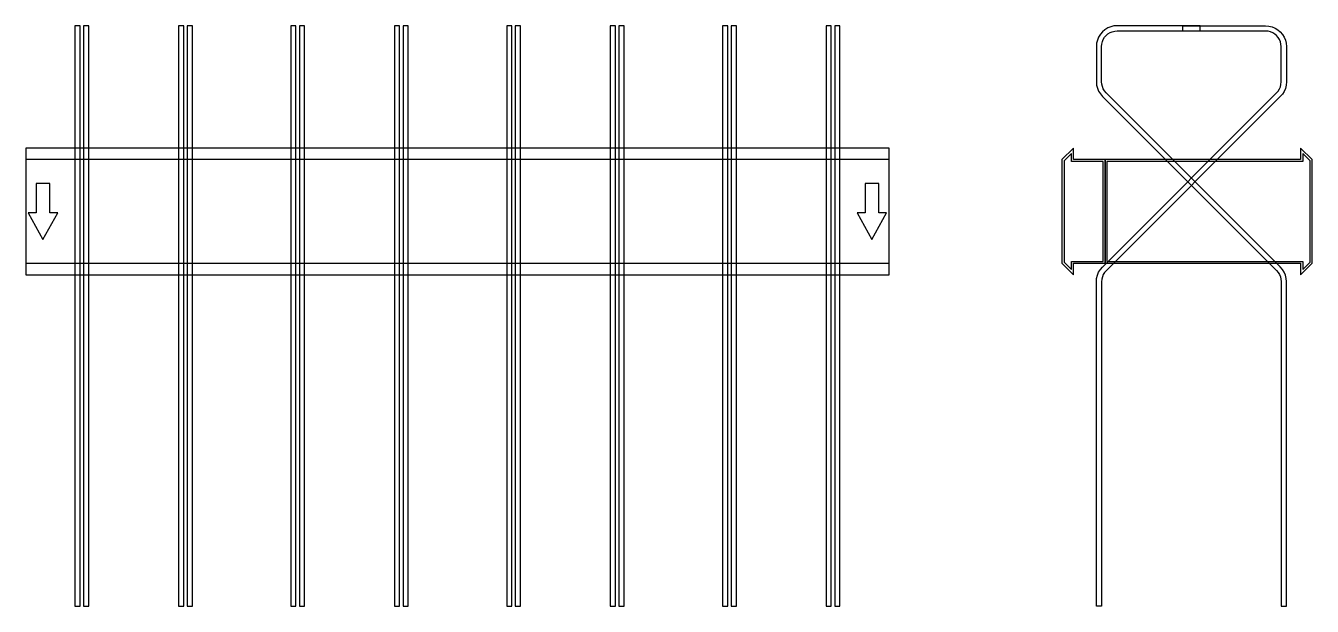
# Model space of a CAD drawing. Extents: x 0 to 1490, y -457 to 215.
import ezdxf

# ---------------------------------------------------------------- set-up
doc = ezdxf.new("R2010")
doc.units = 0
doc.layers.add('Halfen', color=7, linetype='CONTINUOUS')

msp = doc.modelspace()

# ---------------------------------------------------------------- linework, layer by layer
at = {"layer": 'Halfen', "color": 7}
for points in [[(63, -457.177), (63, 215.147), (57, 215.147), (57, -457.177)], [(73, -457.177), (73, 215.147), (67, 215.147), (67, -457.177)], [(183, -457.177), (183, 215.147), (177, 215.147), (177, -457.177)], [(193, -457.177), (193, 215.147), (187, 215.147), (187, -457.177)], [(313, -457.177), (313, 215.147), (307, 215.147), (307, -457.177)], [(323, -457.177), (323, 215.147), (317, 215.147), (317, -457.177)], [(433, -457.177), (433, 215.147), (427, 215.147), (427, -457.177)], [(443, -457.177), (443, 215.147), (437, 215.147), (437, -457.177)], [(563, -457.177), (563, 215.147), (557, 215.147), (557, -457.177)], [(573, -457.177), (573, 215.147), (567, 215.147), (567, -457.177)], [(683, -457.177), (683, 215.147), (677, 215.147), (677, -457.177)], [(693, -457.177), (693, 215.147), (687, 215.147), (687, -457.177)], [(813, -457.177), (813, 215.147), (807, 215.147), (807, -457.177)], [(823, -457.177), (823, 215.147), (817, 215.147), (817, -457.177)], [(933, -457.177), (933, 215.147), (927, 215.147), (927, -457.177)], [(943, -457.177), (943, 215.147), (937, 215.147), (937, -457.177)], [(1460, -457.177), (1460, -81.213), (1459.705, -77.459), (1458.825, -73.797), (1457.384, -70.317), (1455.416, -67.106), (1452.971, -64.243), (1251.272, 137.456), (1249.438, 139.604), (1247.962, 142.012), (1246.881, 144.621), (1246.222, 147.368), (1246, 150.184), (1246, 191.147), (1246.222, 193.963), (1246.881, 196.71), (1247.962, 199.319), (1249.438, 201.728), (1251.272, 203.875), (1253.42, 205.71), (1255.828, 207.186), (1258.438, 208.266), (1261.184, 208.926), (1264, 209.147), (1360, 209.147), (1360, 215.147), (1264, 215.147), (1260.246, 214.852), (1256.584, 213.973), (1253.104, 212.532), (1249.893, 210.564), (1247.029, 208.118), (1244.584, 205.254), (1242.616, 202.043), (1241.175, 198.564), (1240.295, 194.902), (1240, 191.147), (1240, 150.184), (1240.295, 146.429), (1241.175, 142.767), (1242.616, 139.288), (1244.584, 136.077), (1247.029, 133.213), (1448.728, -68.485), (1450.562, -70.633), (1452.038, -73.041), (1453.119, -75.651), (1453.778, -78.397), (1454, -81.213), (1454, -457.177)], [(1240, -457.324), (1240, -81.361), (1240.295, -77.606), (1241.175, -73.944), (1242.616, -70.465), (1244.584, -67.254), (1247.029, -64.39), (1448.728, 137.308), (1450.562, 139.456), (1452.038, 141.865), (1453.119, 144.474), (1453.778, 147.221), (1454, 150.036), (1454, 191), (1453.778, 193.816), (1453.119, 196.562), (1452.038, 199.172), (1450.562, 201.58), (1448.728, 203.728), (1446.58, 205.562), (1444.172, 207.038), (1441.562, 208.119), (1438.816, 208.778), (1436, 209), (1340, 209), (1340, 215), (1436, 215), (1439.754, 214.705), (1443.416, 213.825), (1446.896, 212.384), (1450.107, 210.416), (1452.971, 207.971), (1455.416, 205.107), (1457.384, 201.896), (1458.825, 198.416), (1459.705, 194.754), (1460, 191), (1460, 150.036), (1459.705, 146.282), (1458.825, 142.62), (1457.384, 139.141), (1455.416, 135.929), (1452.971, 133.066), (1251.272, -68.633), (1249.438, -70.78), (1247.962, -73.189), (1246.881, -75.798), (1246.222, -78.545), (1246, -81.361), (1246, -457.324)], [(0, -73.5), (1000, -73.5), (1000, 73.5), (0, 73.5)], [(0, -60), (1000, -60), (1000, 60), (0, 60)], [(1250, -60), (1250, 60), (1213.5, 60), (1213.5, 73.5), (1200, 60), (1200, -60), (1213.5, -73.5), (1213.5, -60)], [(1248, -58), (1248, 58), (1211, 58), (1211, 67.25), (1202.5, 58.75), (1202.5, -58.75), (1211, -67.25), (1211, -58)], [(1490, -60), (1490, 60), (1476.5, 73.5), (1476.5, 60), (1250, 60), (1250, -60), (1476.5, -60), (1476.5, -73.5)], [(1487.5, -58.75), (1487.5, 58.75), (1479, 67.25), (1479, 58), (1252, 58), (1252, -58), (1479, -58), (1479, -67.25)], [(20, -32.5), (37, -1.5), (28, -1.5), (28, 32.5), (12, 32.5), (12, -1.5), (3, -1.5)], [(980, -32.5), (997, -1.5), (988, -1.5), (988, 32.5), (972, 32.5), (972, -1.5), (963, -1.5)]]:
    msp.add_lwpolyline(points, close=True, dxfattribs=at)

doc.saveas('drawing.dxf')
